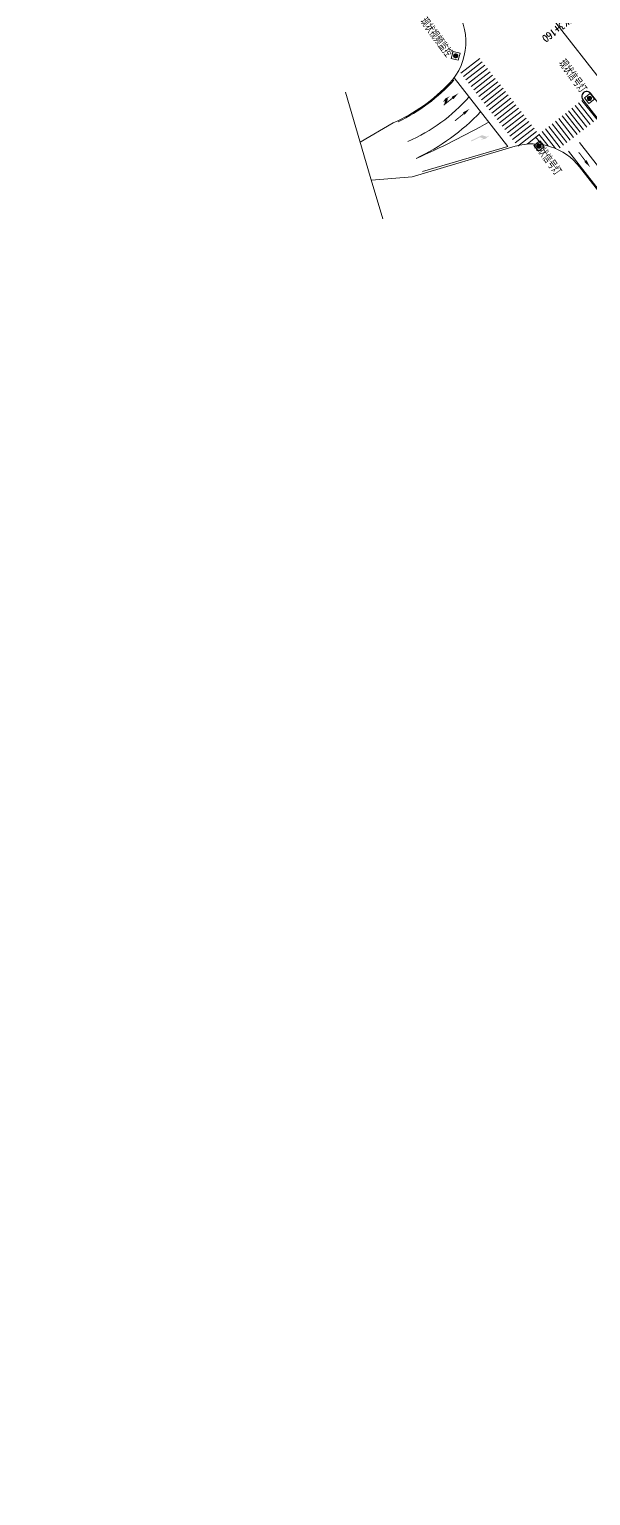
# Model space of a CAD drawing. Header units: millimetres. Extents: x 523446 to 528898, y 388189 to 392165.
# Drawn here: x 524518.3 to 524658.5, y 389827.7 to 390194 of the extents above; entities that cross this region are included whole.
import ezdxf
from ezdxf.enums import TextEntityAlignment as Align

# ---------------------------------------------------------------- set-up
doc = ezdxf.new("R2010")
doc.units = ezdxf.units.MM
doc.linetypes.add('ACAD_ISO04W100', pattern=[30, 24, -3, 0, -3])
doc.linetypes.add('白色虚线3米', pattern=[6, 3, -3])
for name, color, linetype, lineweight in [('0-现状交通设施2018', 7, 'Continuous', 0), ('0-现状信号灯', 7, 'Continuous', 40), ('000-scy-车道标线(实)', 7, 'Continuous', 40), ('人行横道', 7, 'Continuous', 30)]:
    doc.layers.add(name, color=color, linetype=linetype, lineweight=lineweight)
for name, color, linetype in [('000-scy-箭头', 7, 'Continuous'), ('000-scy-道路标线', 122, '白色虚线3米'), ('GSS-标注路线桩号', 7, 'Continuous'), ('MEDS道路平面中线-GSS', 7, 'Continuous'), ('侧分带与渠化岛', 3, 'Continuous'), ('车行道边线', 5, 'ACAD_ISO04W100')]:
    doc.layers.add(name, color=color, linetype=linetype)
doc.styles.add('HZTXT_S', font='TXT_S.shx', dxfattribs={"width": 0.75, "bigfont": 'HZTXT.shx'})
doc.styles.add('MEDS', font='TXT_S.SHX', dxfattribs={"width": 0.75, "bigfont": 'hztxt.shx'})

# ---------------------------------------------------------------- blocks, each defined once
blk = doc.blocks.new('7')
at = {"layer": '0-现状信号灯', "linetype": 'Continuous', "lineweight": 0, "ltscale": 0.005}
for p, q in [((525414.9, 388753.36), (525416.62, 388753.9)), ((525416.62, 388753.9), (525417.16, 388752.19)), ((525415.44, 388751.64), (525414.9, 388753.36)), ((525417.16, 388752.19), (525415.44, 388751.64)), ((525415.94, 388753.28), (525415.56, 388752.55)), ((525416.18, 388753.26), (525415.71, 388752.36)), ((525416.37, 388753.15), (525415.92, 388752.27)), ((525416.51, 388752.92), (525416.18, 388752.28))]:
    blk.add_line(p, q, dxfattribs=at)
blk.add_ellipse((525416.02, 388752.77), major_axis=(0.365, 0.365), ratio=1, start_param=3.156470216024712, end_param=9.439655523204298, dxfattribs=at)

msp = doc.modelspace()

# ---------------------------------------------------------------- hatches: boundary and pattern name
at = {"layer": '000-scy-箭头', "linetype": 'ByBlock', "lineweight": 0}
for points in [[(524625.47, 390178.05), (524624.23, 390176.59), (524624.09, 390176.77), (524621.9, 390175), (524621.76, 390175.18), (524622, 390175.38), (524622.09, 390176.26), (524621.54, 390175.82), (524622.26, 390176.8), (524623.42, 390177.34), (524622.82, 390176.85), (524622.73, 390175.97), (524623.94, 390176.96), (524623.79, 390177.14)], [(524627.02, 390172.69), (524626.88, 390172.87), (524624.7, 390171.09), (524624.55, 390171.27), (524626.73, 390173.05), (524626.58, 390173.24), (524628.25, 390174.15)], [(524632.28, 390166.71), (524633.27, 390167.54), (524632.56, 390167.2), (524631.42, 390167.6), (524628.67, 390166.27), (524628.78, 390166.06), (524630.89, 390167.08), (524631.72, 390166.79), (524631.09, 390166.48)], [(524656.95, 390160.92), (524657.14, 390161.07), (524655.43, 390163.3), (524655.62, 390163.44), (524657.33, 390161.21), (524657.51, 390161.35), (524658.37, 390159.65)]]:
    msp.add_hatch(color=4, dxfattribs=at).paths.add_polyline_path(points)

# ---------------------------------------------------------------- linework, layer by layer
at = {"layer": '000-scy-车道标线(实)', "color": 4, "linetype": 'ByBlock', "lineweight": 0, "ltscale": 0.5}
for points in [[(524610.44, 390170.96, 0.096628), (524624.38, 390181.33)], [(524612.85, 390166.03, 0.112232), (524628.14, 390177.19)], [(524614.91, 390161.81, 0.093625), (524631.03, 390173.42)], [(524614.92, 390161.79, 0.025611), (524633.08, 390170.87)]]:
    msp.add_lwpolyline(points, format="xyb", dxfattribs=at)
for points in [[(524637.82, 390164.79), (524616.52, 390158.52)], [(524653.03, 390163.58), (524761.76, 390024.38)]]:
    msp.add_lwpolyline(points, dxfattribs=at)
at = {"layer": '000-scy-道路标线', "linetype": 'ByBlock', "lineweight": 0, "flags": 128}
msp.add_lwpolyline([(524655.79, 390165.73), (524746.4, 390049.73)], dxfattribs=at)
at = {"layer": 'MEDS道路平面中线-GSS', "color": 4, "linetype": 'ByBlock', "lineweight": 0}
msp.add_line((525031.21, 389707.45), (524518.27, 390364.13), dxfattribs=at)
at = {"layer": '人行横道', "color": 4, "linetype": 'ByBlock', "lineweight": 0}
for points in [[(524626.09, 390183.06), (524630.82, 390186.76)], [(524626.74, 390182.24), (524631.47, 390185.93)], [(524627.38, 390181.41), (524632.11, 390185.1)], [(524628.03, 390180.58), (524632.76, 390184.27)], [(524628.68, 390179.75), (524633.4, 390183.45)], [(524629.32, 390178.93), (524634.05, 390182.62)], [(524624.41, 390181.96), (524637.82, 390164.79)], [(524629.97, 390178.1), (524634.7, 390181.79)], [(524630.62, 390177.27), (524635.34, 390180.96)], [(524631.26, 390176.44), (524635.99, 390180.14)], [(524631.91, 390175.62), (524636.64, 390179.31)], [(524632.55, 390174.79), (524637.28, 390178.48)], [(524633.2, 390173.96), (524637.93, 390177.65)], [(524633.85, 390173.13), (524638.58, 390176.83)], [(524634.49, 390172.31), (524639.22, 390176)], [(524659.22, 390170.92), (524655.52, 390175.64)], [(524660.05, 390171.56), (524656.35, 390176.28)], [(524635.14, 390171.48), (524639.87, 390175.17)], [(524635.79, 390170.65), (524640.52, 390174.34)], [(524636.43, 390169.82), (524641.16, 390173.52)], [(524637.08, 390169), (524641.81, 390172.69)], [(524637.73, 390168.17), (524642.45, 390171.86)], [(524654.27, 390167.03), (524650.56, 390171.75)], [(524651.39, 390172.4), (524655.18, 390167.74)], [(524655.92, 390168.32), (524652.22, 390173.04)], [(524656.75, 390168.97), (524653.04, 390173.69)], [(524657.57, 390169.62), (524653.87, 390174.34)], [(524658.4, 390170.27), (524654.69, 390174.99)], [(524638.37, 390167.34), (524643.1, 390171.04)], [(524639.02, 390166.51), (524643.75, 390170.21)], [(524639.67, 390165.69), (524644.39, 390169.38)], [(524640.31, 390164.86), (524645.04, 390168.55)], [(524649.76, 390164.27), (524646.43, 390168.51)], [(524650.96, 390164.43), (524647.26, 390169.16)], [(524651.79, 390165.08), (524648.09, 390169.8)], [(524652.61, 390165.73), (524648.91, 390170.45)], [(524653.44, 390166.38), (524649.74, 390171.1)], [(524642.69, 390165.39), (524645.69, 390167.73)], [(524646.32, 390165.25), (524644.78, 390167.21)], [(524647.93, 390164.9), (524645.61, 390167.86)]]:
    msp.add_lwpolyline(points, dxfattribs=at)
at = {"layer": '侧分带与渠化岛', "color": 3, "linetype": 'Continuous', "lineweight": 0}
for p, q in [((524656.57, 390176.52), (524677.22, 390150.08)), ((524658.52, 390178.08), (524679.2, 390151.6))]:
    msp.add_line(p, q, dxfattribs=at)
at = {"layer": '侧分带与渠化岛', "color": 3, "linetype": 'Continuous', "lineweight": -3}
msp.add_arc((524657.55, 390177.28), 1.25, 37.9301, 217.9301, dxfattribs=at)
at = {"layer": '车行道边线', "color": 5, "linetype": 'Continuous', "lineweight": 0}
for p, q in [((524603.48, 390157.25), (524597.26, 390178.37)), ((524609.19, 390170.65), (524600.96, 390165.82)), ((524609.19, 390170.65), (524600.96, 390165.82)), ((524639.71, 390164.83), (524613.91, 390157.23)), ((524606.59, 390146.69), (524603.48, 390157.25)), ((524603.74, 390156.38), (524613.91, 390157.23))]:
    msp.add_line(p, q, dxfattribs=at)
for points in [[(524623.15, 390180.47, 0.373713), (524624.18, 390200.12)], [(524655.77, 390159.67, 0.30768), (524639.71, 390164.83)], [(524655.77, 390159.67, 0.30768), (524639.71, 390164.83)]]:
    msp.add_lwpolyline(points, format="xyb", dxfattribs=at)
for points in [[(524639.71, 390164.83), (524613.91, 390157.23)], [(524603.74, 390156.38), (524613.91, 390157.23)], [(524655.77, 390159.67), (524705.36, 390096.18)]]:
    msp.add_lwpolyline(points, dxfattribs=at)
msp.add_arc((524591.66, 390210.43), 43.47, 293.7818, 316.844, dxfattribs=at)

# ---------------------------------------------------------------- block references
at = {"layer": '0-现状交通设施2018', "color": 6, "linetype": 'ByBlock', "lineweight": 0}
for p, rotation in [((1176302.34, 440258.38), 147.8960683849955), ((168145.16, -157627.16), 20.44619458951174), ((168132.54, -157639.06), 20.44619458951174)]:
    msp.add_blockref('7', p, dxfattribs=dict(at, rotation=rotation))

# ---------------------------------------------------------------- texts
at = {"layer": '0-现状交通设施2018', "linetype": 'ByBlock', "lineweight": 0, "style": 'HZTXT_S', "width": 0.7}
for s, p in [('现状视频监控', (524623.28, 390187.45)), ('现状信号灯', (524656.78, 390178.53)), ('现状信号灯', (524650.47, 390157.95))]:
    msp.add_text(s, height=2, rotation=306.4065, dxfattribs=at).set_placement(p, align=Align.MIDDLE_RIGHT)
at = {"layer": 'GSS-标注路线桩号', "color": 7, "linetype": 'ByBlock', "lineweight": 0, "style": 'MEDS', "width": 0.8}
msp.add_text('GSK3+160', height=1.75, rotation=217.9939, dxfattribs=at).set_placement((524650.76, 390194.51), align=Align.MIDDLE)

doc.saveas('drawing.dxf')
